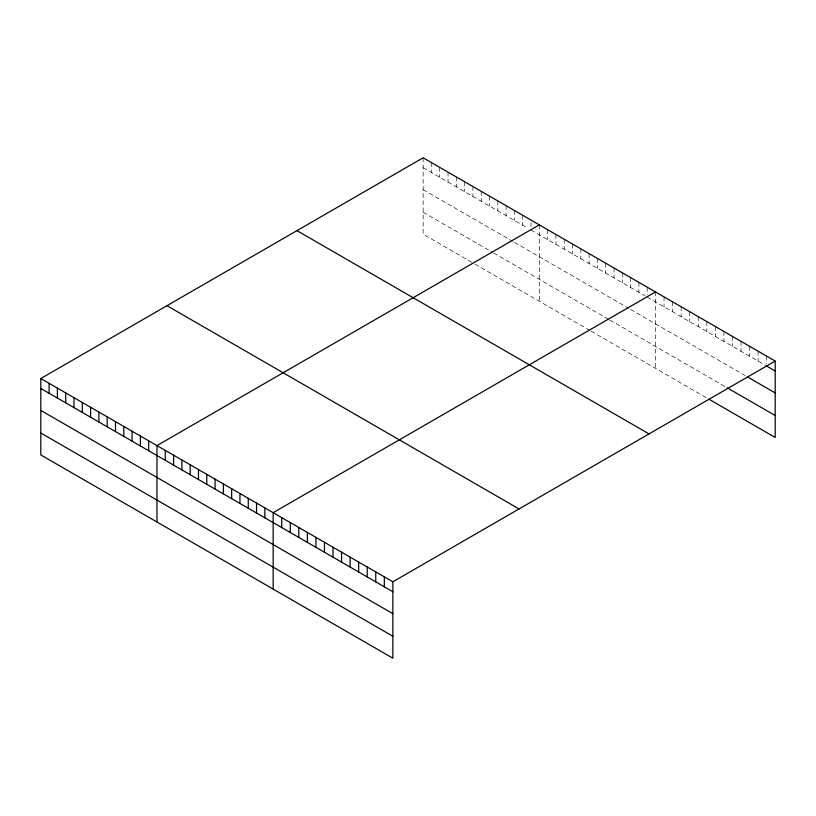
<?xml version="1.0" encoding="UTF-8"?>
<svg xmlns="http://www.w3.org/2000/svg" width="816" height="816" viewBox="0 0 816 816"><rect width="100%" height="100%" fill="white"/><g stroke="black" fill="none" stroke-linecap="round" stroke-linejoin="round"><path stroke-width="0.61" stroke-dasharray="4.08 3.06" d="M423.137 157.794L423.137 234.202L472.933 262.946M423.137 167.729L527.911 228.215M531.022 230.01L645.13 295.892M647.2 297.095L765.581 365.435M423.137 189.669L512.346 241.169M514.427 242.372L628.524 308.244M630.605 309.448L745.273 375.646M423.137 212.272L492.64 252.389M493.68 252.991L608.818 319.474M609.858 320.066L726.036 387.141M475.004 264.149L589.111 330.031M591.182 331.225L706.799 397.973M766.652 356.123L766.652 363.569M758.105 351.186L758.105 361.121M749.547 346.249L749.547 356.184M740.999 341.312L740.999 351.247M732.452 336.376L732.452 346.31M723.904 331.439L723.904 341.374M715.346 326.502L715.346 336.437M706.799 321.565L706.799 331.5M698.251 316.628L698.251 326.563M689.704 311.692L689.704 321.626M681.146 306.755L681.146 316.69M672.598 301.818L672.598 311.753M664.051 296.881L664.051 306.816M655.503 291.944L655.503 368.353M647.2 287.15L647.2 294.607M638.897 282.367L638.897 292.301M630.605 277.573L630.605 287.507M622.302 272.779L622.302 282.713M614.009 267.995L614.009 277.93M605.707 263.201L605.707 273.136M597.414 258.407L597.414 268.342M589.111 253.613L589.111 263.558M580.808 248.829L580.808 258.764M572.516 244.035L572.516 253.97M564.213 239.241L564.213 249.176M555.92 234.457L555.92 244.392M547.618 229.663L547.618 239.598M539.315 224.869L539.315 301.277M531.022 222.564L531.022 227.531M522.719 215.291L522.719 225.226M514.427 210.497L514.427 220.432M506.124 205.703L506.124 215.638M497.831 200.909L497.831 210.854M489.529 196.126L489.529 206.06M481.226 191.332L481.226 201.266M472.933 186.538L472.933 196.472M464.63 181.754L464.63 191.689M456.338 176.96L456.338 186.895M448.035 172.166L448.035 182.101M439.732 167.372L439.732 177.317M431.44 162.588L431.44 172.523"/><path stroke-width="1.22" d="M775.2 361.06L392.863 581.798L392.863 658.206L40.8 454.94L40.8 378.532L423.137 157.794L775.2 361.06L775.2 437.468L708.941 399.208M539.315 224.869L156.978 445.607L156.978 522.026M655.503 291.944L273.156 512.683L273.156 589.101M766.652 366.058L775.2 370.994M747.415 376.88L775.2 392.924M727.107 387.763L775.2 415.528M296.963 230.642L649.026 433.898M166.974 305.694L519.037 508.949M40.8 378.532L392.863 581.798M40.8 388.467L392.863 591.733M40.8 410.407L392.863 613.673M40.8 433.01L392.863 636.266M384.316 576.861L384.316 586.796M375.758 571.924L375.758 581.859M367.21 566.987L367.21 576.922M358.663 562.051L358.663 571.985M350.115 557.114L350.115 567.049M341.557 552.177L341.557 562.112M333.01 547.24L333.01 557.175M324.462 542.303L324.462 552.238M315.914 537.367L315.914 547.301M307.357 532.43L307.357 542.365M298.809 527.493L298.809 537.428M290.261 522.556L290.261 532.491M281.714 517.619L281.714 527.564M264.863 507.899L264.863 517.834M256.561 503.105L256.561 513.04M248.268 498.311L248.268 508.246M239.965 493.527L239.965 503.462M231.662 488.733L231.662 498.668M223.37 483.939L223.37 493.874M215.067 479.145L215.067 489.09M206.774 474.361L206.774 484.296M198.472 469.567L198.472 479.502M190.179 464.773L190.179 474.708M181.876 459.989L181.876 469.924M173.573 455.195L173.573 465.13M165.281 450.401L165.281 460.336M148.685 440.824L148.685 450.758M140.383 436.03L140.383 445.964M132.08 431.236L132.08 441.17M123.787 426.452L123.787 436.387M115.484 421.658L115.484 431.593M107.192 416.864L107.192 426.799M98.889 412.07L98.889 422.005M90.596 407.286L90.596 417.221M82.294 402.492L82.294 412.427M73.991 397.698L73.991 407.633M65.698 392.914L65.698 402.849M57.395 388.12L57.395 398.055M49.103 383.326L49.103 393.261"/></g></svg>
